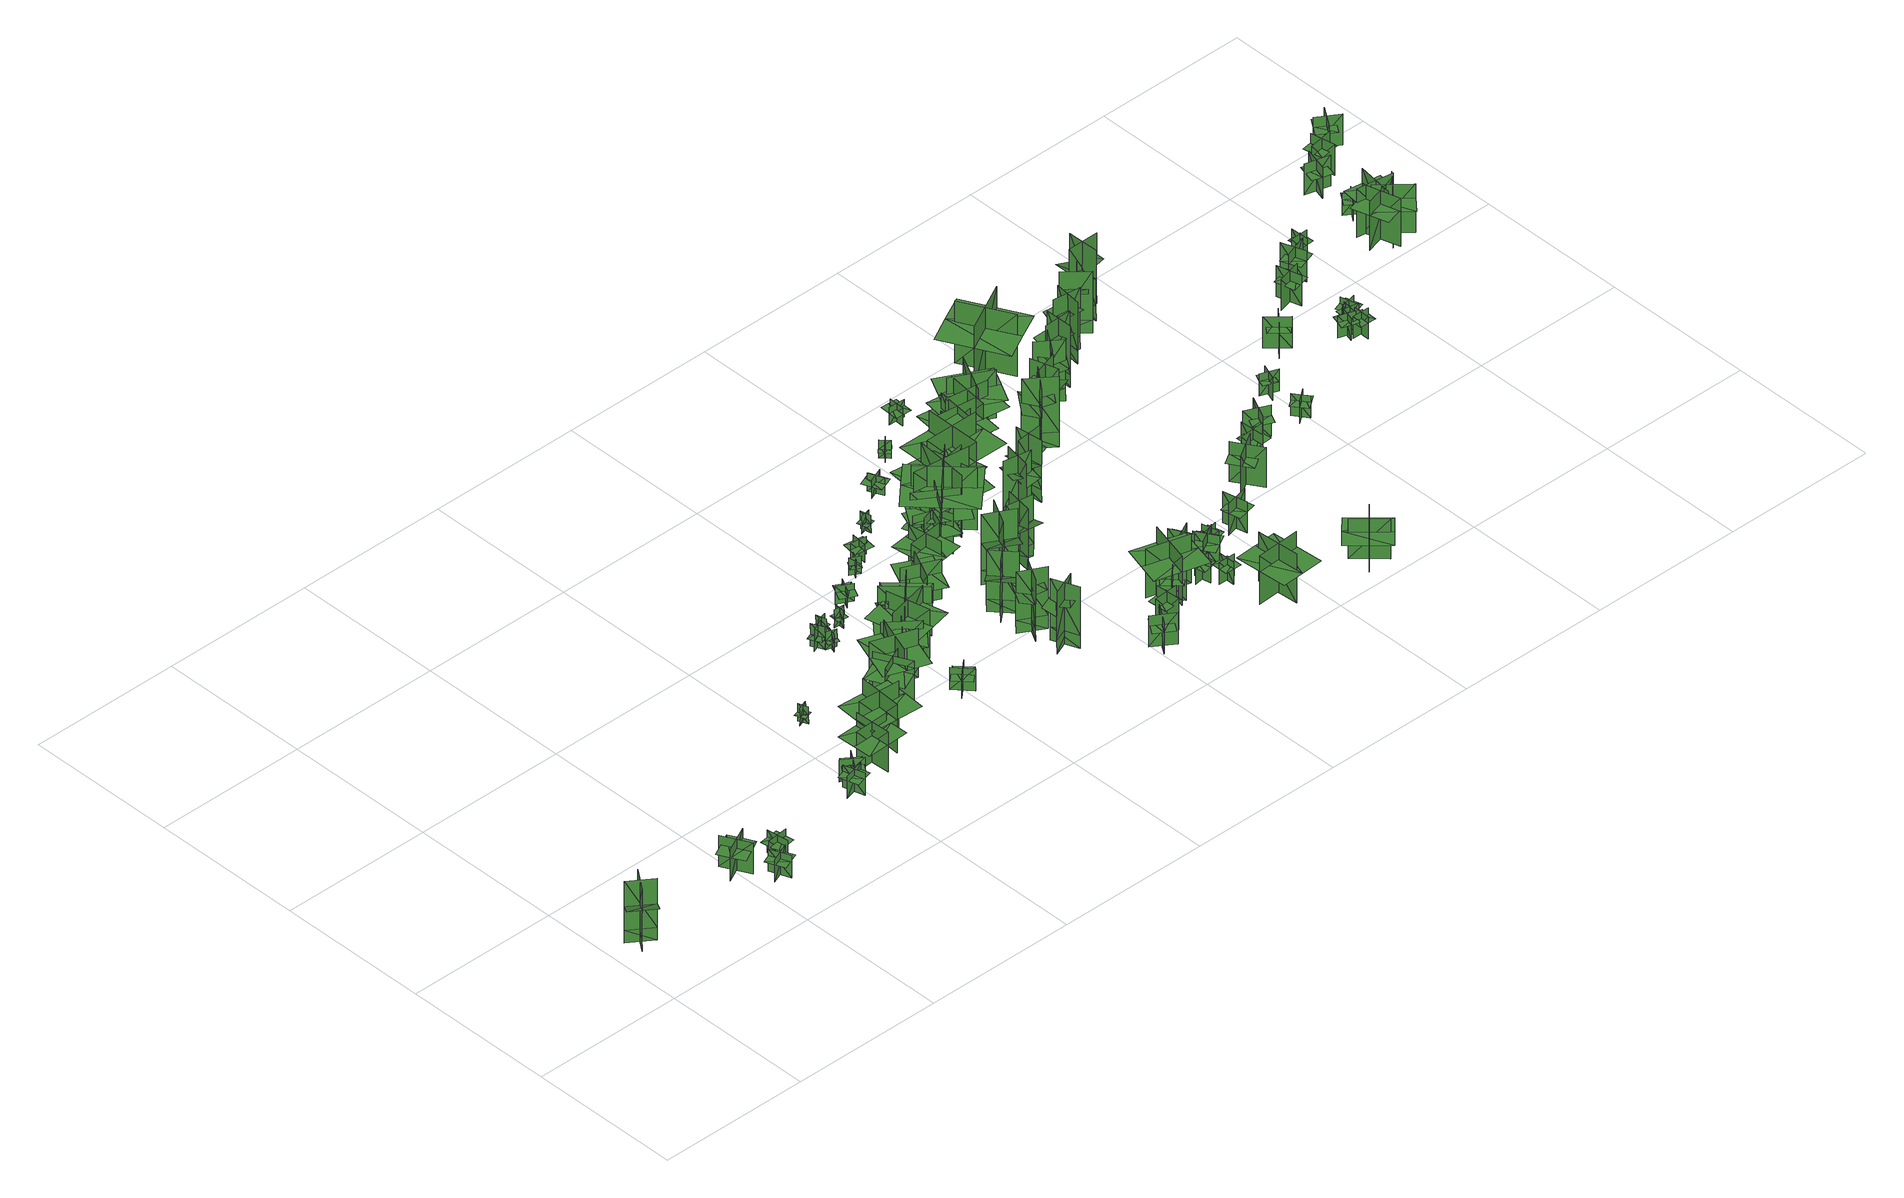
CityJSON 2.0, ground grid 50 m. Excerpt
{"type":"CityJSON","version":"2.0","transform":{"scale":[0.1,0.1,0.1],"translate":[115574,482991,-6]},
"CityObjects":{
"tree1":{"type":"SolitaryVegetationObject","geometry":[{"type":"MultiSurface","lod":"1","boundaries":[[[0,1,2]],[[0,2,3]],[[4,5,6]],[[4,6,7]],[[8,9,5]],[[8,5,4]],[[10,11,1]],[[10,1,0]],[[12,13,14]],[[12,14,15]],[[16,17,18]],[[16,18,19]]]}]},
"tree2":{"type":"SolitaryVegetationObject","geometry":[{"type":"MultiSurface","lod":"1","boundaries":[[[20,21,22]],[[20,22,23]],[[24,25,26]],[[24,26,27]],[[28,29,30]],[[28,30,31]],[[28,31,32]],[[28,32,33]]]}]},
"tree3":{"type":"SolitaryVegetationObject","geometry":[{"type":"MultiSurface","lod":"1","boundaries":[[[34,35,36]],[[34,36,37]],[[38,39,40]],[[38,40,41]],[[42,43,44]],[[42,44,45]],[[42,45,46]],[[42,46,47]]]}]},
"tree4":{"type":"SolitaryVegetationObject","geometry":[{"type":"MultiSurface","lod":"1","boundaries":[[[48,49,50]],[[48,50,51]],[[52,53,54]],[[52,54,55]],[[56,57,58]],[[56,58,59]],[[56,59,60]],[[56,60,61]]]}]},
"tree5":{"type":"SolitaryVegetationObject","geometry":[{"type":"MultiSurface","lod":"1","boundaries":[[[62,63,64]],[[62,64,65]],[[66,67,68]],[[66,68,69]],[[70,71,72]],[[70,72,73]],[[70,73,74]],[[70,74,75]]]}]},
"tree6":{"type":"SolitaryVegetationObject","geometry":[{"type":"MultiSurface","lod":"1","boundaries":[[[76,77,78]],[[76,78,79]],[[80,81,82]],[[80,82,83]],[[84,85,86]],[[84,86,87]],[[84,87,88]],[[84,88,89]]]}]},
"tree7":{"type":"SolitaryVegetationObject","geometry":[{"type":"MultiSurface","lod":"1","boundaries":[[[90,91,92]],[[90,92,93]],[[94,95,96]],[[94,96,97]],[[98,99,100]],[[98,100,101]],[[98,101,102]],[[98,102,103]]]}]},
"tree8":{"type":"SolitaryVegetationObject","geometry":[{"type":"MultiSurface","lod":"1","boundaries":[[[104,105,106]],[[104,106,107]],[[108,109,110]],[[108,110,111]],[[112,113,109]],[[112,109,108]],[[114,115,105]],[[114,105,104]],[[104,105,116]],[[104,116,117]],[[104,118,119]],[[104,119,105]]]}]},
"tree9":{"type":"SolitaryVegetationObject","geometry":[{"type":"MultiSurface","lod":"1","boundaries":[[[120,121,122]],[[120,122,123]],[[124,125,126]],[[124,126,127]],[[128,129,130]],[[128,130,131]],[[128,131,132]],[[128,132,133]]]}]},
"tree10":{"type":"SolitaryVegetationObject","geometry":[{"type":"MultiSurface","lod":"1","boundaries":[[[134,135,136]],[[134,136,137]],[[138,139,140]],[[138,140,141]],[[142,143,144]],[[142,144,145]],[[142,145,146]],[[142,146,147]]]}]},
"tree11":{"type":"SolitaryVegetationObject","geometry":[{"type":"MultiSurface","lod":"1","boundaries":[[[148,149,150]],[[148,150,151]],[[152,153,154]],[[152,154,155]],[[156,157,158]],[[156,158,159]],[[156,159,160]],[[156,160,161]]]}]},
"tree12":{"type":"SolitaryVegetationObject","geometry":[{"type":"MultiSurface","lod":"1","boundaries":[[[162,163,164]],[[162,164,165]],[[166,167,168]],[[166,168,169]],[[170,171,172]],[[170,172,173]],[[170,173,174]],[[170,174,175]]]}]},
"tree13":{"type":"SolitaryVegetationObject","geometry":[{"type":"MultiSurface","lod":"1","boundaries":[[[176,177,178]],[[176,178,179]],[[180,181,182]],[[180,182,183]],[[184,185,181]],[[184,181,180]],[[186,187,177]],[[186,177,176]],[[176,177,188]],[[176,188,189]],[[176,190,191]],[[176,191,177]]]}]},
"tree14":{"type":"SolitaryVegetationObject","geometry":[{"type":"MultiSurface","lod":"1","boundaries":[[[192,193,194]],[[192,194,195]],[[196,197,198]],[[196,198,199]],[[200,201,197]],[[200,197,196]],[[202,203,193]],[[202,193,192]],[[192,193,204]],[[192,204,205]],[[192,206,207]],[[192,207,193]]]}]},
"tree15":{"type":"SolitaryVegetationObject","geometry":[{"type":"MultiSurface","lod":"1","boundaries":[[[208,209,210]],[[208,210,211]],[[212,213,214]],[[212,214,215]],[[216,217,218]],[[216,218,219]],[[216,219,220]],[[216,220,221]]]}]},
"tree16":{"type":"SolitaryVegetationObject","geometry":[{"type":"MultiSurface","lod":"1","boundaries":[[[222,223,224]],[[222,224,225]],[[226,227,228]],[[226,228,229]],[[230,231,227]],[[230,227,226]],[[232,233,223]],[[232,223,222]],[[222,223,234]],[[222,234,235]],[[222,236,237]],[[222,237,223]]]}]},
"tree17":{"type":"SolitaryVegetationObject","geometry":[{"type":"MultiSurface","lod":"1","boundaries":[[[238,239,240]],[[238,240,241]],[[242,243,244]],[[242,244,245]],[[246,247,248]],[[246,248,249]],[[246,249,250]],[[246,250,251]]]}]},
"tree18":{"type":"SolitaryVegetationObject","geometry":[{"type":"MultiSurface","lod":"1","boundaries":[[[252,253,254]],[[252,254,255]],[[256,257,258]],[[256,258,259]],[[260,261,257]],[[260,257,256]],[[262,263,253]],[[262,253,252]],[[252,253,264]],[[252,264,265]],[[252,266,267]],[[252,267,253]]]}]},
"tree19":{"type":"SolitaryVegetationObject","geometry":[{"type":"MultiSurface","lod":"1","boundaries":[[[268,269,270]],[[268,270,271]],[[272,273,274]],[[272,274,275]],[[276,277,278]],[[276,278,279]],[[276,279,280]],[[276,280,281]]]}]},
"tree20":{"type":"SolitaryVegetationObject","geometry":[{"type":"MultiSurface","lod":"1","boundaries":[[[282,283,284]],[[282,284,285]],[[286,287,288]],[[286,288,289]],[[290,291,292]],[[290,292,293]],[[290,293,294]],[[290,294,295]]]}]},
"tree21":{"type":"SolitaryVegetationObject","geometry":[{"type":"MultiSurface","lod":"1","boundaries":[[[296,297,298]],[[296,298,299]],[[300,301,302]],[[300,302,303]],[[304,305,306]],[[304,306,307]],[[304,307,308]],[[304,308,309]]]}]},
"tree22":{"type":"SolitaryVegetationObject","geometry":[{"type":"MultiSurface","lod":"1","boundaries":[[[310,311,312]],[[310,312,313]],[[314,315,316]],[[314,316,317]],[[318,319,320]],[[318,320,321]],[[318,321,322]],[[318,322,323]]]}]},
"tree23":{"type":"SolitaryVegetationObject","geometry":[{"type":"MultiSurface","lod":"1","boundaries":[[[324,325,326]],[[324,326,327]],[[328,329,330]],[[328,330,331]],[[332,333,334]],[[332,334,335]],[[332,335,336]],[[332,336,337]]]}]},
"tree24":{"type":"SolitaryVegetationObject","geometry":[{"type":"MultiSurface","lod":"1","boundaries":[[[338,339,340]],[[338,340,341]],[[342,343,344]],[[342,344,345]],[[346,347,348]],[[346,348,349]],[[346,349,350]],[[346,350,351]]]}]},
"tree25":{"type":"SolitaryVegetationObject","geometry":[{"type":"MultiSurface","lod":"1","boundaries":[[[352,353,354]],[[352,354,355]],[[356,357,358]],[[356,358,359]],[[360,361,357]],[[360,357,356]],[[362,363,353]],[[362,353,352]],[[352,353,364]],[[352,364,365]],[[352,366,367]],[[352,367,353]]]}]},
"tree26":{"type":"SolitaryVegetationObject","geometry":[{"type":"MultiSurface","lod":"1","boundaries":[[[368,369,370]],[[368,370,371]],[[372,373,374]],[[372,374,375]],[[376,377,373]],[[376,373,372]],[[378,379,369]],[[378,369,368]],[[380,381,382]],[[380,382,383]],[[384,385,386]],[[384,386,387]]]}]},
"tree27":{"type":"SolitaryVegetationObject","geometry":[{"type":"MultiSurface","lod":"1","boundaries":[[[388,389,390]],[[388,390,391]],[[392,393,394]],[[392,394,395]],[[396,397,393]],[[396,393,392]],[[398,399,389]],[[398,389,388]],[[400,401,402]],[[400,402,403]],[[404,405,406]],[[404,406,407]]]}]},
"tree28":{"type":"SolitaryVegetationObject","geometry":[{"type":"MultiSurface","lod":"1","boundaries":[[[408,409,410]],[[408,410,411]],[[412,413,414]],[[412,414,415]],[[416,417,413]],[[416,413,412]],[[418,419,409]],[[418,409,408]],[[420,421,422]],[[420,422,423]],[[424,425,426]],[[424,426,427]]]}]},
"tree29":{"type":"SolitaryVegetationObject","geometry":[{"type":"MultiSurface","lod":"1","boundaries":[[[428,429,430]],[[428,430,431]],[[432,433,434]],[[432,434,435]],[[436,437,438]],[[436,438,439]],[[436,439,440]],[[436,440,441]]]}]},
"tree30":{"type":"SolitaryVegetationObject","geometry":[{"type":"MultiSurface","lod":"1","boundaries":[[[442,443,444]],[[442,444,445]],[[446,447,448]],[[446,448,449]],[[450,451,452]],[[450,452,453]],[[450,453,454]],[[450,454,455]]]}]},
"tree31":{"type":"SolitaryVegetationObject","geometry":[{"type":"MultiSurface","lod":"1","boundaries":[[[456,457,458]],[[456,458,459]],[[460,461,462]],[[460,462,463]],[[464,465,466]],[[464,466,467]],[[464,467,468]],[[464,468,469]]]}]},
"tree32":{"type":"SolitaryVegetationObject","geometry":[{"type":"MultiSurface","lod":"1","boundaries":[[[470,471,472]],[[470,472,473]],[[474,475,476]],[[474,476,477]],[[478,479,475]],[[478,475,474]],[[480,481,471]],[[480,471,470]],[[482,483,484]],[[482,484,485]],[[486,487,488]],[[486,488,489]]]}]},
"tree33":{"type":"SolitaryVegetationObject","geometry":[{"type":"MultiSurface","lod":"1","boundaries":[[[490,491,492]],[[490,492,493]],[[494,495,496]],[[494,496,497]],[[498,499,495]],[[498,495,494]],[[500,501,491]],[[500,491,490]],[[490,491,502]],[[490,502,503]],[[490,504,505]],[[490,505,491]]]}]},
"tree34":{"type":"SolitaryVegetationObject","geometry":[{"type":"MultiSurface","lod":"1","boundaries":[[[506,507,508]],[[506,508,509]],[[510,511,512]],[[510,512,513]],[[514,515,516]],[[514,516,517]],[[514,517,518]],[[514,518,519]]]}]},
"tree35":{"type":"SolitaryVegetationObject","geometry":[{"type":"MultiSurface","lod":"1","boundaries":[[[520,521,522]],[[520,522,523]],[[524,525,526]],[[524,526,527]],[[528,529,530]],[[528,530,531]],[[528,531,532]],[[528,532,533]]]}]},
"tree36":{"type":"SolitaryVegetationObject","geometry":[{"type":"MultiSurface","lod":"1","boundaries":[[[534,535,536]],[[534,536,537]],[[538,539,540]],[[538,540,541]],[[542,543,544]],[[542,544,545]],[[542,545,546]],[[542,546,547]]]}]},
"tree37":{"type":"SolitaryVegetationObject","geometry":[{"type":"MultiSurface","lod":"1","boundaries":[[[548,549,550]],[[548,550,551]],[[552,553,554]],[[552,554,555]],[[556,557,558]],[[556,558,559]],[[556,559,560]],[[556,560,561]]]}]},
"tree38":{"type":"SolitaryVegetationObject","geometry":[{"type":"MultiSurface","lod":"1","boundaries":[[[562,563,564]],[[562,564,565]],[[566,567,568]],[[566,568,569]],[[570,571,572]],[[570,572,573]],[[570,573,574]],[[570,574,575]]]}]},
"tree39":{"type":"SolitaryVegetationObject","geometry":[{"type":"MultiSurface","lod":"1","boundaries":[[[576,577,578]],[[576,578,579]],[[580,581,582]],[[580,582,583]],[[584,585,581]],[[584,581,580]],[[586,587,577]],[[586,577,576]],[[588,589,590]],[[588,590,591]],[[592,593,594]],[[592,594,595]]]}]},
"tree40":{"type":"SolitaryVegetationObject","geometry":[{"type":"MultiSurface","lod":"1","boundaries":[[[596,597,598]],[[596,598,599]],[[600,601,602]],[[600,602,603]],[[604,605,606]],[[604,606,607]],[[604,607,608]],[[604,608,609]]]}]},
"tree41":{"type":"SolitaryVegetationObject","geometry":[{"type":"MultiSurface","lod":"1","boundaries":[[[610,611,612]],[[610,612,613]],[[614,615,616]],[[614,616,617]],[[618,619,620]],[[618,620,621]],[[618,621,622]],[[618,622,623]]]}]},
"tree42":{"type":"SolitaryVegetationObject","geometry":[{"type":"MultiSurface","lod":"1","boundaries":[[[624,625,626]],[[624,626,627]],[[628,629,630]],[[628,630,631]],[[632,633,634]],[[632,634,635]],[[632,635,636]],[[632,636,637]]]}]},
"tree43":{"type":"SolitaryVegetationObject","geometry":[{"type":"MultiSurface","lod":"1","boundaries":[[[638,639,640]],[[638,640,641]],[[642,643,644]],[[642,644,645]],[[646,647,648]],[[646,648,649]],[[646,649,650]],[[646,650,651]]]}]},
"tree44":{"type":"SolitaryVegetationObject","geometry":[{"type":"MultiSurface","lod":"1","boundaries":[[[652,653,654]],[[652,654,655]],[[656,657,658]],[[656,658,659]],[[660,661,662]],[[660,662,663]],[[660,663,664]],[[660,664,665]]]}]},
"tree45":{"type":"SolitaryVegetationObject","geometry":[{"type":"MultiSurface","lod":"1","boundaries":[[[666,667,668]],[[666,668,669]],[[670,671,672]],[[670,672,673]],[[674,675,676]],[[674,676,677]],[[674,677,678]],[[674,678,679]]]}]},
"tree46":{"type":"SolitaryVegetationObject","geometry":[{"type":"MultiSurface","lod":"1","boundaries":[[[680,681,682]],[[680,682,683]],[[684,685,686]],[[684,686,687]],[[688,689,690]],[[688,690,691]],[[688,691,692]],[[688,692,693]]]}]},
"tree47":{"type":"SolitaryVegetationObject","geometry":[{"type":"MultiSurface","lod":"1","boundaries":[[[694,695,696]],[[694,696,697]],[[698,699,700]],[[698,700,701]],[[702,703,699]],[[702,699,698]],[[704,705,695]],[[704,695,694]],[[706,707,708]],[[706,708,709]],[[710,711,712]],[[710,712,713]]]}]},
"tree48":{"type":"SolitaryVegetationObject","geometry":[{"type":"MultiSurface","lod":"1","boundaries":[[[714,715,716]],[[714,716,717]],[[718,719,720]],[[718,720,721]],[[722,723,724]],[[722,724,725]],[[722,725,726]],[[722,726,727]]]}]},
"tree49":{"type":"SolitaryVegetationObject","geometry":[{"type":"MultiSurface","lod":"1","boundaries":[[[728,729,730]],[[728,730,731]],[[732,733,734]],[[732,734,735]],[[736,737,738]],[[736,738,739]],[[736,739,740]],[[736,740,741]]]}]},
"tree50":{"type":"SolitaryVegetationObject","geometry":[{"type":"MultiSurface","lod":"1","boundaries":[[[742,743,744]],[[742,744,745]],[[746,747,748]],[[746,748,749]],[[750,751,752]],[[750,752,753]],[[750,753,754]],[[750,754,755]]]}]},
"tree51":{"type":"SolitaryVegetationObject","geometry":[{"type":"MultiSurface","lod":"1","boundaries":[[[756,757,758]],[[756,758,759]],[[760,761,762]],[[760,762,763]],[[764,765,761]],[[764,761,760]],[[766,767,757]],[[766,757,756]],[[756,757,768]],[[756,768,769]],[[756,770,771]],[[756,771,757]]]}]},
"tree52":{"type":"SolitaryVegetationObject","geometry":[{"type":"MultiSurface","lod":"1","boundaries":[[[772,773,774]],[[772,774,775]],[[776,777,778]],[[776,778,779]],[[780,781,782]],[[780,782,783]],[[780,783,784]],[[780,784,785]]]}]},
"tree53":{"type":"SolitaryVegetationObject","geometry":[{"type":"MultiSurface","lod":"1","boundaries":[[[786,787,788]],[[786,788,789]],[[790,791,792]],[[790,792,793]],[[794,795,796]],[[794,796,797]],[[794,797,798]],[[794,798,799]]]}]},
"tree54":{"type":"SolitaryVegetationObject","geometry":[{"type":"MultiSurface","lod":"1","boundaries":[[[800,801,802]],[[800,802,803]],[[804,805,806]],[[804,806,807]],[[808,809,810]],[[808,810,811]],[[808,811,812]],[[808,812,813]]]}]},
"tree55":{"type":"SolitaryVegetationObject","geometry":[{"type":"MultiSurface","lod":"1","boundaries":[[[814,815,816]],[[814,816,817]],[[818,819,820]],[[818,820,821]],[[822,823,819]],[[822,819,818]],[[824,825,815]],[[824,815,814]],[[826,827,828]],[[826,828,829]],[[830,831,832]],[[830,832,833]]]}]},
"tree56":{"type":"SolitaryVegetationObject","geometry":[{"type":"MultiSurface","lod":"1","boundaries":[[[834,835,836]],[[834,836,837]],[[838,839,840]],[[838,840,841]],[[842,843,844]],[[842,844,845]],[[842,845,846]],[[842,846,847]]]}]},
"tree57":{"type":"SolitaryVegetationObject","geometry":[{"type":"MultiSurface","lod":"1","boundaries":[[[848,849,850]],[[848,850,851]],[[852,853,854]],[[852,854,855]],[[856,857,858]],[[856,858,859]],[[856,859,860]],[[856,860,861]]]}]},
"tree58":{"type":"SolitaryVegetationObject","geometry":[{"type":"MultiSurface","lod":"1","boundaries":[[[862,863,864]],[[862,864,865]],[[866,867,868]],[[866,868,869]],[[870,871,872]],[[870,872,873]],[[870,873,874]],[[870,874,875]]]}]},
"tree59":{"type":"SolitaryVegetationObject","geometry":[{"type":"MultiSurface","lod":"1","boundaries":[[[876,877,878]],[[876,878,879]],[[880,881,882]],[[880,882,883]],[[884,885,886]],[[884,886,887]],[[884,887,888]],[[884,888,889]]]}]},
"tree60":{"type":"SolitaryVegetationObject","geometry":[{"type":"MultiSurface","lod":"1","boundaries":[[[890,891,892]],[[890,892,893]],[[894,895,896]],[[894,896,897]],[[898,899,900]],[[898,900,901]],[[898,901,902]],[[898,902,903]]]}]},
"tree61":{"type":"SolitaryVegetationObject","geometry":[{"type":"MultiSurface","lod":"1","boundaries":[[[904,905,906]],[[904,906,907]],[[908,909,910]],[[908,910,911]],[[912,913,914]],[[912,914,915]],[[912,915,916]],[[912,916,917]]]}]},
"tree62":{"type":"SolitaryVegetationObject","geometry":[{"type":"MultiSurface","lod":"1","boundaries":[[[918,919,920]],[[918,920,921]],[[922,923,924]],[[922,924,925]],[[926,927,923]],[[926,923,922]],[[928,929,919]],[[928,919,918]],[[930,931,932]],[[930,932,933]],[[934,935,936]],[[934,936,937]]]}]},
"tree63":{"type":"SolitaryVegetationObject","geometry":[{"type":"MultiSurface","lod":"1","boundaries":[[[938,939,940]],[[938,940,941]],[[942,943,944]],[[942,944,945]],[[946,947,948]],[[946,948,949]],[[946,949,950]],[[946,950,951]]]}]},
"tree64":{"type":"SolitaryVegetationObject","geometry":[{"type":"MultiSurface","lod":"1","boundaries":[[[952,953,954]],[[952,954,955]],[[956,957,958]],[[956,958,959]],[[960,961,962]],[[960,962,963]],[[960,963,964]],[[960,964,965]]]}]},
"tree65":{"type":"SolitaryVegetationObject","geometry":[{"type":"MultiSurface","lod":"1","boundaries":[[[966,967,968]],[[966,968,969]],[[970,971,972]],[[970,972,973]],[[974,975,971]],[[974,971,970]],[[976,977,967]],[[976,967,966]],[[978,979,980]],[[978,980,981]],[[982,983,984]],[[982,984,985]]]}]},
"tree66":{"type":"SolitaryVegetationObject","geometry":[{"type":"MultiSurface","lod":"1","boundaries":[[[986,987,988]],[[986,988,989]],[[990,991,992]],[[990,992,993]],[[994,995,996]],[[994,996,997]],[[994,997,998]],[[994,998,999]]]}]},
"tree67":{"type":"SolitaryVegetationObject","geometry":[{"type":"MultiSurface","lod":"1","boundaries":[[[1000,1001,1002]],[[1000,1002,1003]],[[1004,1005,1006]],[[1004,1006,1007]],[[1008,1009,1005]],[[1008,1005,1004]],[[1010,1011,1001]],[[1010,1001,1000]],[[1012,1013,1014]],[[1012,1014,1015]],[[1016,1017,1018]],[[1016,1018,1019]]]}]},
"tree68":{"type":"SolitaryVegetationObject","geometry":[{"type":"MultiSurface","lod":"1","boundaries":[[[1020,1021,1022]],[[1020,1022,1023]],[[1024,1025,1026]],[[1024,1026,1027]],[[1028,1029,1030]],[[1028,1030,1031]],[[1028,1031,1032]],[[1028,1032,1033]]]}]},
"tree69":{"type":"SolitaryVegetationObject","geometry":[{"type":"MultiSurface","lod":"1","boundaries":[[[1034,1035,1036]],[[1034,1036,1037]],[[1038,1039,1040]],[[1038,1040,1041]],[[1042,1043,1044]],[[1042,1044,1045]],[[1042,1045,1046]],[[1042,1046,1047]]]}]},
"tree70":{"type":"SolitaryVegetationObject","geometry":[{"type":"MultiSurface","lod":"1","boundaries":[[[1048,1049,1050]],[[1048,1050,1051]],[[1052,1053,1054]],[[1052,1054,1055]],[[1056,1057,1053]],[[1056,1053,1052]],[[1058,1059,1049]],[[1058,1049,1048]],[[1060,1061,1062]],[[1060,1062,1063]],[[1064,1065,1066]],[[1064,1066,1067]]]}]},
"tree71":{"type":"SolitaryVegetationObject","geometry":[{"type":"MultiSurface","lod":"1","boundaries":[[[1068,1069,1070]],[[1068,1070,1071]],[[1072,1073,1074]],[[1072,1074,1075]],[[1076,1077,1078]],[[1076,1078,1079]],[[1076,1079,1080]],[[1076,1080,1081]]]}]},
"tree72":{"type":"SolitaryVegetationObject","geometry":[{"type":"MultiSurface","lod":"1","boundaries":[[[1082,1083,1084]],[[1082,1084,1085]],[[1086,1087,1088]],[[1086,1088,1089]],[[1090,1091,1087]],[[1090,1087,1086]],[[1092,1093,1083]],[[1092,1083,1082]],[[1094,1095,1096]],[[1094,1096,1097]],[[1098,1099,1100]],[[1098,1100,1101]]]}]},
"tree73":{"type":"SolitaryVegetationObject","geometry":[{"type":"MultiSurface","lod":"1","boundaries":[[[1102,1103,1104]],[[1102,1104,1105]],[[1106,1107,1108]],[[1106,1108,1109]],[[1110,1111,1112]],[[1110,1112,1113]],[[1110,1113,1114]],[[1110,1114,1115]]]}]},
"tree74":{"type":"SolitaryVegetationObject","geometry":[{"type":"MultiSurface","lod":"1","boundaries":[[[1116,1117,1118]],[[1116,1118,1119]],[[1120,1121,1122]],[[1120,1122,1123]],[[1124,1125,1126]],[[1124,1126,1127]],[[1124,1127,1128]],[[1124,1128,1129]]]}]},
"tree75":{"type":"SolitaryVegetationObject","geometry":[{"type":"MultiSurface","lod":"1","boundaries":[[[1130,1131,1132]],[[1130,1132,1133]],[[1134,1135,1136]],[[1134,1136,1137]],[[1138,1139,1135]],[[1138,1135,1134]],[[1140,1141,1131]],[[1140,1131,1130]],[[1142,1143,1144]],[[1142,1144,1145]],[[1146,1147,1148]],[[1146,1148,1149]]]}]},
"tree76":{"type":"SolitaryVegetationObject","geometry":[{"type":"MultiSurface","lod":"1","boundaries":[[[1150,1151,1152]],[[1150,1152,1153]],[[1154,1155,1156]],[[1154,1156,1157]],[[1158,1159,1155]],[[1158,1155,1154]],[[1160,1161,1151]],[[1160,1151,1150]],[[1162,1163,1164]],[[1162,1164,1165]],[[1166,1167,1168]],[[1166,1168,1169]]]}]},
"tree77":{"type":"SolitaryVegetationObject","geometry":[{"type":"MultiSurface","lod":"1","boundaries":[[[1170,1171,1172]],[[1170,1172,1173]],[[1174,1175,1176]],[[1174,1176,1177]],[[1178,1179,1180]],[[1178,1180,1181]],[[1178,1181,1182]],[[1178,1182,1183]]]}]},
"tree78":{"type":"SolitaryVegetationObject","geometry":[{"type":"MultiSurface","lod":"1","boundaries":[[[1184,1185,1186]],[[1184,1186,1187]],[[1188,1189,1190]],[[1188,1190,1191]],[[1192,1193,1194]],[[1192,1194,1195]],[[1192,1195,1196]],[[1192,1196,1197]]]}]},
"tree79":{"type":"SolitaryVegetationObject","geometry":[{"type":"MultiSurface","lod":"1","boundaries":[[[1198,1199,1200]],[[1198,1200,1201]],[[1202,1203,1204]],[[1202,1204,1205]],[[1206,1207,1208]],[[1206,1208,1209]],[[1206,1209,1210]],[[1206,1210,1211]]]}]},
"tree80":{"type":"SolitaryVegetationObject","geometry":[{"type":"MultiSurface","lod":"1","boundaries":[[[1212,1213,1214]],[[1212,1214,1215]],[[1216,1217,1218]],[[1216,1218,1219]],[[1220,1221,1222]],[[1220,1222,1223]],[[1220,1223,1224]],[[1220,1224,1225]]]}]},
"tree81":{"type":"SolitaryVegetationObject","geometry":[{"type":"MultiSurface","lod":"1","boundaries":[[[1226,1227,1228]],[[1226,1228,1229]],[[1230,1231,1232]],[[1230,1232,1233]],[[1234,1235,1236]],[[1234,1236,1237]],[[1234,1237,1238]],[[1234,1238,1239]]]}]},
"tree82":{"type":"SolitaryVegetationObject","geometry":[{"type":"MultiSurface","lod":"1","boundaries":[[[1240,1241,1242]],[[1240,1242,1243]],[[1244,1245,1246]],[[1244,1246,1247]],[[1248,1249,1250]],[[1248,1250,1251]],[[1248,1251,1252]],[[1248,1252,1253]]]}]},
"tree83":{"type":"SolitaryVegetationObject","geometry":[{"type":"MultiSurface","lod":"1","boundaries":[[[1254,1255,1256]],[[1254,1256,1257]],[[1258,1259,1260]],[[1258,1260,1261]],[[1262,1263,1264]],[[1262,1264,1265]],[[1262,1265,1266]],[[1262,1266,1267]]]}]},
"tree84":{"type":"SolitaryVegetationObject","geometry":[{"type":"MultiSurface","lod":"1","boundaries":[[[1268,1269,1270]],[[1268,1270,1271]],[[1272,1273,1274]],[[1272,1274,1275]],[[1276,1277,1278]],[[1276,1278,1279]],[[1276,1279,1280]],[[1276,1280,1281]]]}]},
"tree85":{"type":"SolitaryVegetationObject","geometry":[{"type":"MultiSurface","lod":"1","boundaries":[[[1282,1283,1284]],[[1282,1284,1285]],[[1286,1287,1288]],[[1286,1288,1289]],[[1290,1291,1292]],[[1290,1292,1293]],[[1290,1293,1294]],[[1290,1294,1295]]]}]},
"tree86":{"type":"SolitaryVegetationObject","geometry":[{"type":"MultiSurface","lod":"1","boundaries":[[[1296,1297,1298]],[[1296,1298,1299]],[[1300,1301,1302]],[[1300,1302,1303]],[[1304,1305,1306]],[[1304,1306,1307]],[[1304,1307,1308]],[[1304,1308,1309]]]}]},
"tree87":{"type":"SolitaryVegetationObject","geometry":[{"type":"MultiSurface","lod":"1","boundaries":[[[1310,1311,1312]],[[1310,1312,1313]],[[1314,1315,1316]],[[1314,1316,1317]],[[1318,1319,1320]],[[1318,1320,1321]],[[1318,1321,1322]],[[1318,1322,1323]]]}]},
"tree88":{"type":"SolitaryVegetationObject","geometry":[{"type":"MultiSurface","lod":"1","boundaries":[[[1324,1325,1326]],[[1324,1326,1327]],[[1328,1329,1330]],[[1328,1330,1331]],[[1332,1333,1334]],[[1332,1334,1335]],[[1332,1335,1336]],[[1332,1336,1337]]]}]},
"tree89":{"type":"SolitaryVegetationObject","geometry":[{"type":"MultiSurface","lod":"1","boundaries":[[[1338,1339,1340]],[[1338,1340,1341]],[[1342,1343,1344]],[[1342,1344,1345]],[[1346,1347,1348]],[[1346,1348,1349]],[[1346,1349,1350]],[[1346,1350,1351]]]}]},
"tree90":{"type":"SolitaryVegetationObject","geometry":[{"type":"MultiSurface","lod":"1","boundaries":[[[1352,1353,1354]],[[1352,1354,1355]],[[1356,1357,1358]],[[1356,1358,1359]],[[1360,1361,1362]],[[1360,1362,1363]],[[1360,1363,1364]],[[1360,1364,1365]]]}]},
"tree91":{"type":"SolitaryVegetationObject","geometry":[{"type":"MultiSurface","lod":"1","boundaries":[[[1366,1367,1368]],[[1366,1368,1369]],[[1370,1371,1372]],[[1370,1372,1373]],[[1374,1375,1376]],[[1374,1376,1377]],[[1374,1377,1378]],[[1374,1378,1379]]]}]}
},
"vertices":[
[100,175,95],[26,228,95],[27,229,265],[101,176,265],[89,243,96],[37,169,96],[37,168,265],[90,242,265],[90,242,50],[37,168,50],[101,176,50],[27,229,50],[101,176,178],[27,228,178],[0,191,195],[74,138,195],[37,221,205],[93,182,205],[113,210,214],[57,249,214],
[435,285,61],[481,196,61],[481,196,169],[435,285,169],[414,216,61],[503,262,61],[503,262,169],[414,216,169],[418,218,139],[438,179,139],[519,222,139],[499,261,139],[479,299,139],[397,257,139],
[491,122,70],[557,149,70],[557,149,148],[491,122,148],[538,103,70],[511,169,70],[511,169,148],[538,103,148],[537,106,126],[566,118,126],[541,178,126],[512,167,126],[483,155,126],[508,94,126],
[578,163,66],[569,234,66],[569,234,144],[578,163,144],[609,203,66],[538,195,66],[538,195,144],[609,203,144],[606,203,122],[603,234,122],[537,226,122],[541,195,122],[545,164,122],[610,172,122],
[888,253,68],[956,273,68],[956,273,146],[888,253,146],[933,229,68],[913,298,68],[913,298,146],[933,229,146],[932,232,125],[962,240,125],[944,303,125],[914,295,125],[884,286,125],[902,223,125],
[922,321,67],[981,280,67],[981,280,145],[922,321,145],[932,270,67],[973,329,67],[973,329,145],[932,270,145],[934,273,123],[959,255,123],[997,309,123],[971,327,123],[946,345,123],[908,291,123],
[1049,387,62],[1049,387,202],[1053,266,202],[1053,266,62],[1107,330,62],[1107,330,202],[991,326,202],[991,326,62],[1125,331,156],[1123,391,156],[979,386,156],[981,326,156],[983,265,156],[1127,270,156],
[1039,568,92],[1028,599,92],[1011,594,92],[1023,562,92],[1018,577,92],[1050,589,92],[1049,591,123],[1017,579,123],[1017,579,61],[1049,591,61],[1041,568,61],[1029,600,61],[1028,599,123],[1039,568,123],[1055,573,92],[1044,605,92],
[1138,457,62],[1138,457,232],[1129,310,232],[1129,310,62],[1202,381,62],[1202,381,232],[1061,390,232],[1061,390,62],[1224,379,177],[1229,453,177],[1053,464,177],[1048,391,177],[1043,317,177],[1219,306,177],
[1271,557,57],[1271,557,196],[1323,448,196],[1323,448,57],[1347,528,57],[1347,528,196],[1242,478,196],[1242,478,57],[1363,536,151],[1337,590,151],[1207,528,151],[1233,474,151],[1259,419,151],[1389,481,151],
[1345,570,58],[1345,570,167],[1284,499,167],[1284,499,58],[1349,507,58],[1349,507,167],[1280,566,167],[1280,566,58],[1359,498,132],[1390,533,132],[1304,606,132],[1274,571,132],[1243,535,132],[1329,462,132],
[1401,514,58],[1401,514,229],[1262,563,229],[1262,563,58],[1310,473,58],[1310,473,229],[1358,606,229],[1358,606,58],[1303,452,173],[1372,428,173],[1431,594,173],[1362,619,173],[1293,643,173],[1233,477,173],
[1315,811,93],[1276,793,93],[1285,773,93],[1324,791,93],[1305,783,93],[1287,822,93],[1285,821,132],[1303,782,132],[1303,782,54],[1285,821,54],[1314,812,54],[1275,795,54],[1276,793,132],[1315,811,132],[1306,830,93],[1267,813,93],
[1311,754,88],[1322,786,88],[1305,792,88],[1294,760,88],[1300,775,88],[1332,764,88],[1333,766,119],[1301,777,119],[1301,777,57],[1333,766,57],[1312,754,57],[1323,786,57],[1322,786,119],[1311,754,119],[1327,748,88],[1338,781,88],
[1430,421,54],[1478,368,54],[1478,368,131],[1430,421,131],[1428,370,54],[1481,418,54],[1481,418,131],[1428,370,131],[1431,372,110],[1452,348,110],[1500,393,110],[1479,416,110],[1458,439,110],[1409,395,110],
[1357,840,86],[1324,830,86],[1329,813,86],[1362,823,86],[1346,819,86],[1336,852,86],[1334,851,117],[1344,819,117],[1344,819,54],[1334,851,54],[1356,841,54],[1324,832,54],[1324,830,117],[1357,840,117],[1352,857,86],[1319,847,86],
[1377,550,60],[1377,550,199],[1454,642,199],[1454,642,60],[1371,631,60],[1371,631,199],[1460,557,199],[1460,557,60],[1357,642,154],[1319,596,154],[1429,504,154],[1468,550,154],[1507,596,154],[1396,689,154],
[1402,813,86],[1405,847,86],[1387,849,86],[1384,815,86],[1386,831,86],[1420,828,86],[1420,830,117],[1387,833,117],[1387,833,54],[1420,830,54],[1403,813,54],[1406,847,54],[1405,847,117],[1402,813,117],[1419,812,86],[1422,846,86],
[1396,611,57],[1396,611,228],[1539,643,228],[1539,643,57],[1451,694,57],[1451,694,228],[1482,555,228],[1482,555,57],[1446,715,172],[1374,699,172],[1413,527,172],[1484,543,172],[1556,559,172],[1518,731,172],
[1523,717,55],[1523,717,195],[1470,609,195],[1470,609,55],[1548,639,55],[1548,639,195],[1444,691,195],[1444,691,55],[1564,631,149],[1591,685,149],[1461,749,149],[1435,695,149],[1408,641,149],[1537,577,149],
[1460,680,56],[1460,680,164],[1548,650,164],[1548,650,56],[1517,707,56],[1517,707,164],[1487,622,164],[1487,622,56],[1521,720,129],[1477,735,129],[1440,629,129],[1485,614,129],[1529,599,129],[1566,705,129],
[1556,625,54],[1556,625,225],[1452,729,225],[1452,729,54],[1457,627,54],[1457,627,225],[1557,727,225],[1557,727,54],[1441,611,169],[1493,559,169],[1618,684,169],[1566,736,169],[1514,788,169],[1389,663,169],
[1506,880,55],[1506,880,117],[1459,905,117],[1459,905,55],[1471,870,55],[1471,870,117],[1495,916,117],[1495,916,55],[1468,863,97],[1491,851,97],[1521,907,97],[1497,920,97],[1474,932,97],[1444,875,97],
[1572,768,61],[1572,768,200],[1681,717,200],[1681,717,61],[1649,794,61],[1649,794,200],[1599,689,200],[1599,689,61],[1657,810,155],[1602,836,155],[1541,706,155],[1595,680,155],[1649,654,155],[1711,785,155],
[1597,980,85],[1580,950,85],[1595,942,85],[1613,971,85],[1604,957,85],[1574,974,85],[1573,972,116],[1603,955,116],[1603,955,54],[1573,972,54],[1596,980,54],[1579,951,54],[1580,950,116],[1597,980,116],[1583,988,85],[1565,959,85],
[1749,333,101],[1833,366,101],[1833,365,271],[1749,331,271],[1811,305,101],[1778,390,101],[1777,389,271],[1811,305,271],[1811,305,56],[1777,389,56],[1749,331,56],[1833,365,56],[1749,332,184],[1833,365,184],[1816,408,200],[1732,375,200],[1822,361,211],[1759,335,211],[1771,303,220],[1834,329,220],
[1744,412,100],[1788,491,100],[1789,491,270],[1745,411,270],[1810,431,100],[1730,475,100],[1730,474,270],[1809,430,270],[1809,430,55],[1730,474,55],[1745,411,55],[1789,491,55],[1744,412,183],[1788,491,183],[1748,513,199],[1704,434,199],[1782,480,210],[1750,420,210],[1780,404,219],[1813,464,219],
[1798,533,96],[1739,602,96],[1740,602,266],[1799,534,266],[1804,601,96],[1735,542,96],[1735,541,266],[1804,600,266],[1804,600,51],[1735,541,51],[1799,534,51],[1740,602,51],[1799,533,179],[1740,602,179],[1705,572,195],[1763,503,195],[1748,593,205],[1792,541,205],[1818,564,215],[1774,615,215],
[1650,1037,54],[1650,1037,116],[1643,984,116],[1643,984,54],[1671,1008,54],[1671,1008,116],[1620,1014,116],[1620,1014,54],[1679,1007,95],[1683,1033,95],[1619,1042,95],[1615,1015,95],[1612,989,95],[1675,980,95],
[1786,839,58],[1786,839,198],[1667,824,198],[1667,824,58],[1735,776,58],[1735,776,198],[1720,891,198],[1720,891,58],[1737,758,152],[1797,766,152],[1779,909,152],[1719,901,152],[1659,894,152],[1677,751,152],
[1939,168,70],[2007,123,70],[2007,123,179],[1939,168,179],[1949,117,70],[1949,117,179],[1994,185,179],[1994,185,70],[1949,117,145],[1978,99,145],[2014,153,145],[1985,172,145],[1957,190,145],[1921,136,145],
[1896,642,106],[1806,693,106],[1807,694,300],[1897,644,300],[1875,718,106],[1825,627,106],[1826,627,300],[1876,717,300],[1876,717,54],[1826,627,54],[1897,644,54],[1807,694,54],[1897,643,201],[1806,694,201],[1781,647,219],[1871,597,219],[1819,687,231],[1887,649,231],[1906,684,242],[1838,721,242],
[1743,1065,85],[1736,1099,85],[1719,1095,85],[1726,1062,85],[1723,1078,85],[1756,1085,85],[1756,1087,116],[1723,1080,116],[1723,1080,54],[1756,1087,54],[1745,1066,54],[1737,1099,54],[1736,1099,116],[1743,1065,116],[1760,1069,85],[1752,1102,85],
[1756,912,57],[1756,912,196],[1868,869,196],[1868,869,57],[1831,943,57],[1831,943,196],[1789,835,196],[1789,835,57],[1837,960,151],[1781,982,151],[1729,847,151],[1785,826,151],[1841,804,151],[1893,938,151],
[1842,843,57],[1842,843,196],[1806,958,196],[1806,958,57],[1771,883,57],[1771,883,196],[1881,917,196],[1881,917,57],[1753,877,151],[1771,820,151],[1909,862,151],[1891,920,151],[1874,978,151],[1736,935,151],
[1869,913,56],[1869,913,165],[1777,899,165],[1777,899,56],[1831,863,56],[1831,863,165],[1817,952,165],[1817,952,56],[1833,849,130],[1879,857,130],[1862,968,130],[1816,960,130],[1770,953,130],[1787,842,130],
[2083,212,72],[2002,208,72],[2002,208,181],[2083,212,181],[2044,247,72],[2044,247,181],[2049,165,181],[2049,165,72],[2044,247,146],[2011,245,146],[2014,180,146],[2048,182,146],[2082,183,146],[2078,248,146],
[1896,983,56],[1896,983,226],[1814,860,226],[1814,860,56],[1913,885,56],[1913,885,226],[1795,963,226],[1795,963,56],[1931,873,171],[1972,934,171],[1825,1032,171],[1785,970,171],[1744,909,171],[1891,811,171],
[2001,690,95],[1912,704,95],[1912,706,265],[2001,692,265],[1961,746,95],[1947,656,95],[1948,656,265],[1962,746,265],[1962,746,50],[1948,656,50],[2001,692,50],[1912,706,50],[2001,691,178],[1912,705,178],[1904,660,195],[1994,646,195],[1924,703,205],[1991,693,205],[1996,727,214],[1929,737,214],
[1834,880,55],[1834,880,272],[1969,1010,272],[1969,1010,55],[1839,1007,55],[1839,1007,272],[1964,876,272],[1964,876,55],[1820,1027,202],[1752,962,202],[1907,800,202],[1975,864,202],[2043,929,202],[1888,1091,202],
[2011,960,54],[2011,960,271],[1824,980,271],[1824,980,54],[1911,882,54],[1911,882,271],[1930,1062,271],[1930,1062,54],[1908,855,201],[2001,845,201],[2024,1069,201],[1931,1078,201],[1838,1088,201],[1815,865,201],
[2151,244,72],[2094,302,72],[2094,302,181],[2151,244,181],[2151,296,72],[2151,296,181],[2093,239,181],[2093,239,72],[2151,296,146],[2127,321,146],[2081,275,146],[2105,251,146],[2128,227,146],[2175,272,146],
[1850,1174,54],[1850,1174,116],[1899,1194,116],[1899,1194,54],[1864,1207,54],[1864,1207,116],[1884,1159,116],[1884,1159,54],[1862,1214,95],[1837,1204,95],[1860,1145,95],[1885,1154,95],[1910,1164,95],[1886,1224,95],
[2169,380,70],[2169,380,241],[2130,238,241],[2130,238,70],[2216,292,70],[2216,292,241],[2080,330,241],[2080,330,70],[2237,286,185],[2257,357,185],[2087,405,185],[2068,334,185],[2048,263,185],[2218,215,185],
[1988,939,56],[1988,939,226],[1962,1084,226],[1962,1084,56],[1908,997,56],[1908,997,226],[2047,1022,226],[2047,1022,56],[1886,993,171],[1899,921,171],[2073,952,171],[2060,1025,171],[2047,1097,171],[1873,1066,171],
[2270,283,76],[2215,273,76],[2215,273,153],[2270,283,153],[2240,304,76],[2249,250,76],[2249,250,153],[2240,304,153],[2240,304,131],[2212,299,131],[2222,245,131],[2249,250,131],[2277,255,131],[2267,309,131],
[2095,889,97],[2078,801,97],[2077,801,267],[2094,890,267],[2038,851,97],[2127,834,97],[2128,835,267],[2039,852,267],[2039,852,52],[2128,835,52],[2094,890,52],[2077,801,52],[2094,890,180],[2077,801,180],[2123,792,197],[2140,881,197],[2080,813,207],[2092,880,207],[2058,886,216],[2046,819,216],
[2288,200,79],[2288,255,79],[2288,255,156],[2288,200,156],[2314,226,79],[2259,226,79],[2259,226,156],[2314,226,156],[2314,226,134],[2314,253,134],[2259,254,134],[2259,226,134],[2259,198,134],[2314,198,134],
[2040,1147,55],[2040,1147,272],[2039,960,272],[2039,960,55],[2128,1055,55],[2128,1055,272],[1947,1056,272],[1947,1056,55],[2155,1055,201],[2156,1149,201],[1931,1150,201],[1931,1056,201],[1930,963,201],[2155,962,201],
[2226,359,69],[2295,394,69],[2295,394,177],[2226,359,177],[2275,343,69],[2240,412,69],[2240,412,177],[2275,343,177],[2275,343,147],[2309,361,147],[2274,430,147],[2240,412,147],[2205,395,147],[2240,325,147],
[1985,1266,84],[2010,1290,84],[1997,1303,84],[1973,1279,84],[1985,1290,84],[2009,1266,84],[2010,1267,115],[1987,1291,115],[1987,1291,52],[2010,1267,52],[1986,1265,52],[2011,1289,52],[2010,1290,115],[1985,1266,115],[1998,1254,84],[2022,1278,84],
[2436,108,66],[2436,108,236],[2290,99,236],[2290,99,66],[2369,35,66],[2369,35,236],[2360,176,236],[2360,176,66],[2370,13,181],[2444,18,181],[2433,194,181],[2360,189,181],[2286,185,181],[2297,9,181],
[2272,304,70],[2339,343,70],[2339,343,178],[2272,304,178],[2321,290,70],[2283,357,70],[2283,357,178],[2321,290,178],[2321,290,148],[2355,310,148],[2316,377,148],[2283,357,148],[2249,338,148],[2288,271,148],
[2135,1061,56],[2135,1061,196],[2060,1155,196],[2060,1155,56],[2054,1072,56],[2054,1072,196],[2145,1144,196],[2145,1144,56],[2041,1060,150],[2078,1013,150],[2191,1103,150],[2154,1150,150],[2116,1197,150],[2003,1108,150],
[2178,848,94],[2167,938,94],[2169,938,265],[2180,848,265],[2221,901,95],[2131,890,95],[2131,890,265],[2221,900,265],[2221,900,49],[2131,890,49],[2180,848,49],[2169,938,49],[2179,848,178],[2168,938,178],[2122,932,194],[2133,842,194],[2170,925,204],[2178,858,204],[2212,862,214],[2204,930,214],
[2378,369,71],[2324,356,71],[2324,356,148],[2378,369,148],[2347,389,71],[2359,335,71],[2359,335,148],[2347,389,148],[2347,389,126],[2320,382,126],[2332,328,126],[2359,335,126],[2386,341,126],[2374,395,126],
[2196,1147,57],[2196,1147,196],[2078,1124,196],[2078,1124,57],[2149,1080,57],[2149,1080,196],[2127,1194,196],[2127,1194,57],[2152,1063,151],[2212,1074,151],[2184,1216,151],[2125,1204,151],[2066,1193,151],[2093,1051,151],
[2220,1143,55],[2220,1143,225],[2074,1160,225],[2074,1160,55],[2141,1083,55],[2141,1083,225],[2157,1224,225],[2157,1224,55],[2139,1061,170],[2212,1053,170],[2232,1228,170],[2159,1236,170],[2086,1245,170],[2065,1070,170],
[2105,1375,54],[2105,1375,116],[2158,1372,116],[2158,1372,54],[2132,1399,54],[2132,1399,116],[2129,1347,116],[2129,1347,54],[2133,1407,96],[2106,1408,96],[2102,1344,96],[2129,1343,96],[2156,1341,96],[2159,1405,96],
[2226,1254,57],[2226,1254,228],[2207,1109,228],[2207,1109,57],[2285,1175,57],[2285,1175,228],[2145,1193,228],[2145,1193,57],[2307,1172,172],[2316,1245,172],[2142,1268,172],[2132,1195,172],[2122,1122,172],[2297,1099,172],
[2426,366,78],[2505,385,78],[2505,385,187],[2426,366,187],[2470,339,78],[2470,339,187],[2452,418,187],[2452,418,78],[2470,339,152],[2503,346,152],[2488,410,152],[2455,402,152],[2422,394,152],[2437,331,152],
[2297,975,108],[2360,1057,108],[2361,1056,302],[2299,974,302],[2375,985,108],[2292,1048,108],[2292,1047,302],[2374,985,302],[2374,985,56],[2292,1047,56],[2299,974,56],[2361,1056,56],[2298,974,203],[2361,1057,203],[2318,1089,221],[2256,1006,221],[2352,1045,233],[2306,983,233],[2337,960,244],[2384,1022,244],
[2236,1161,60],[2236,1161,230],[2304,1291,230],[2304,1291,60],[2208,1256,60],[2208,1256,230],[2333,1191,230],[2333,1191,60],[2188,1267,175],[2154,1201,175],[2311,1120,175],[2345,1185,175],[2379,1250,175],[2222,1332,175],
[2659,55,3],[2659,55,142],[2742,142,142],[2742,142,3],[2658,136,3],[2658,136,142],[2742,56,142],[2742,56,3],[2645,149,97],[2604,105,97],[2708,5,97],[2750,49,97],[2791,92,97],[2687,192,97],
[2460,1096,97],[2373,1069,97],[2373,1071,267],[2459,1098,267],[2399,1128,97],[2426,1042,97],[2427,1042,267],[2400,1129,267],[2400,1129,52],[2427,1042,52],[2459,1098,52],[2373,1071,52],[2460,1097,180],[2373,1070,180],[2387,1026,196],[2473,1053,196],[2385,1074,207],[2450,1095,207],[2439,1127,216],[2375,1107,216],
[2659,527,73],[2570,471,73],[2570,471,213],[2659,527,213],[2593,541,73],[2593,541,213],[2649,453,213],[2649,453,73],[2593,541,169],[2556,518,169],[2601,447,169],[2638,471,169],[2675,494,169],[2630,565,169],
[2524,1188,95],[2472,1114,95],[2471,1115,265],[2523,1189,265],[2456,1177,95],[2530,1125,95],[2531,1125,265],[2457,1178,265],[2457,1178,50],[2531,1125,50],[2523,1189,50],[2471,1115,50],[2523,1189,178],[2471,1115,178],[2509,1088,195],[2561,1162,195],[2478,1125,205],[2517,1181,205],[2489,1200,214],[2450,1145,214],
[2703,524,77],[2699,605,77],[2699,605,185],[2703,524,185],[2738,563,77],[2738,563,185],[2656,558,185],[2656,558,77],[2738,563,151],[2736,597,151],[2671,593,151],[2673,559,151],[2675,525,151],[2740,529,151],
[2380,1328,55],[2380,1328,272],[2546,1415,272],[2546,1415,55],[2420,1448,55],[2420,1448,272],[2504,1288,272],[2504,1288,55],[2408,1473,201],[2325,1429,201],[2428,1230,201],[2511,1274,201],[2594,1317,201],[2491,1516,201],
[2531,1205,96],[2622,1207,96],[2622,1206,266],[2531,1204,266],[2580,1158,96],[2578,1248,96],[2578,1248,266],[2580,1158,266],[2580,1158,51],[2578,1248,51],[2531,1204,51],[2622,1206,51],[2531,1204,179],[2622,1206,179],[2621,1253,196],[2530,1251,196],[2609,1206,206],[2541,1204,206],[2542,1170,215],[2610,1172,215],
[2763,588,73],[2797,662,73],[2797,662,182],[2763,588,182],[2812,606,73],[2812,606,182],[2738,640,182],[2738,640,73],[2812,606,147],[2826,637,147],[2767,664,147],[2753,633,147],[2739,603,147],[2798,575,147],
[2624,1273,96],[2714,1263,96],[2714,1261,266],[2624,1272,266],[2666,1219,96],[2677,1309,96],[2676,1309,266],[2665,1219,266],[2665,1219,51],[2676,1309,51],[2624,1272,51],[2714,1261,51],[2624,1272,179],[2714,1262,179],[2719,1308,195],[2629,1318,195],[2702,1263,206],[2634,1271,206],[2630,1237,215],[2698,1229,215],
[2953,598,65],[2920,642,65],[2920,642,142],[2953,598,142],[2958,634,65],[2914,601,65],[2914,601,142],[2958,634,142],[2958,634,121],[2942,657,121],[2897,624,121],[2914,601,121],[2931,579,121],[2975,612,121],
[2943,770,74],[2922,716,74],[2922,716,152],[2943,770,152],[2909,755,74],[2909,755,152],[2963,734,152],[2963,734,74],[2909,755,127],[2900,732,127],[2944,716,127],[2952,739,127],[2961,761,127],[2918,778,127],
[2722,1352,95],[2789,1291,95],[2788,1290,265],[2721,1351,265],[2725,1283,95],[2786,1350,95],[2786,1351,265],[2725,1284,265],[2725,1284,50],[2786,1351,50],[2721,1351,50],[2788,1290,50],[2722,1351,178],[2789,1290,178],[2820,1324,194],[2753,1385,194],[2780,1298,204],[2729,1344,204],[2706,1318,214],[2756,1273,214],
[2832,1324,100],[2830,1427,100],[2832,1427,294],[2834,1324,294],[2887,1380,100],[2783,1378,100],[2783,1377,294],[2887,1379,294],[2887,1379,48],[2783,1377,48],[2834,1324,48],[2832,1427,48],[2833,1324,195],[2832,1427,195],[2779,1427,214],[2780,1323,214],[2832,1413,225],[2833,1336,225],[2873,1336,236],[2871,1414,236],
[3120,848,73],[3060,902,73],[3060,902,182],[3120,848,182],[3117,900,73],[3117,900,182],[3063,839,182],[3063,839,73],[3117,900,147],[3092,923,147],[3048,874,147],[3074,852,147],[3099,829,147],[3142,877,147],
[3256,757,76],[3272,810,76],[3272,810,153],[3256,757,153],[3288,774,76],[3236,791,76],[3236,791,153],[3288,774,153],[3288,774,131],[3297,801,131],[3244,817,131],[3236,791,131],[3227,765,131],[3280,748,131],
[3324,762,73],[3269,764,73],[3269,764,150],[3324,762,150],[3299,789,73],[3298,734,73],[3298,734,150],[3299,789,150],[3299,789,128],[3271,790,128],[3270,735,128],[3298,734,128],[3325,733,128],[3327,789,128],
[3298,829,70],[3289,774,70],[3289,774,147],[3298,829,147],[3268,807,70],[3322,798,70],[3322,798,147],[3268,807,147],[3268,807,125],[3263,780,125],[3318,771,125],[3322,798,125],[3327,826,125],[3272,834,125],
[3260,959,77],[3239,1038,77],[3239,1038,185],[3260,959,185],[3286,1004,77],[3286,1004,185],[3207,984,185],[3207,984,77],[3286,1004,151],[3278,1037,151],[3215,1021,151],[3223,988,151],[3231,955,151],[3294,971,151],
[3340,837,65],[3286,823,65],[3286,823,142],[3340,837,142],[3308,856,65],[3322,802,65],[3322,802,142],[3308,856,142],[3308,856,121],[3281,848,121],[3296,795,121],[3322,802,121],[3349,810,121],[3334,863,121],
[3296,1049,77],[3373,1075,77],[3373,1075,186],[3296,1049,186],[3343,1026,77],[3343,1026,186],[3316,1103,186],[3316,1103,77],[3343,1026,151],[3375,1037,151],[3354,1099,151],[3322,1088,151],[3289,1077,151],[3311,1015,151],
[3412,1098,72],[3410,1157,72],[3410,1157,149],[3412,1098,149],[3437,1126,72],[3437,1126,149],[3379,1124,149],[3379,1124,72],[3437,1126,125],[3436,1150,125],[3390,1149,125],[3391,1124,125],[3391,1100,125],[3438,1101,125],
[3617,1095,60],[3650,978,60],[3650,978,229],[3617,1095,229],[3577,1024,60],[3694,1058,60],[3694,1058,229],[3577,1024,229],[3577,1024,182],[3594,966,182],[3711,1000,182],[3694,1058,182],[3677,1117,182],[3560,1083,182],
[3645,1023,60],[3662,1144,60],[3662,1144,230],[3645,1023,230],[3710,1072,60],[3590,1089,60],[3590,1089,230],[3710,1072,230],[3710,1072,182],[3719,1132,182],[3598,1149,182],[3590,1089,182],[3581,1028,182],[3702,1012,182],
[3710,1078,62],[3630,986,62],[3630,986,231],[3710,1078,231],[3629,1073,62],[3720,993,62],[3720,993,231],[3629,1073,231],[3629,1073,184],[3589,1027,184],[3680,947,184],[3720,993,184],[3760,1039,184],[3669,1119,184],
[3656,1184,70],[3624,1139,70],[3624,1139,147],[3656,1184,147],[3619,1178,70],[3665,1147,70],[3665,1147,147],[3619,1178,147],[3619,1178,126],[3604,1155,126],[3649,1124,126],[3665,1147,126],[3681,1169,126],[3635,1201,126],
[3602,1311,74],[3681,1289,74],[3681,1289,182],[3602,1311,182],[3628,1265,74],[3628,1265,182],[3650,1344,182],[3650,1344,74],[3628,1265,148],[3661,1256,148],[3678,1319,148],[3646,1328,148],[3613,1337,148],[3596,1275,148],
[3752,1368,72],[3672,1354,72],[3672,1354,180],[3752,1368,180],[3709,1398,72],[3709,1398,180],[3723,1318,180],[3723,1318,72],[3709,1398,146],[3676,1392,146],[3686,1328,146],[3720,1334,146],[3753,1339,146],[3743,1403,146],
[3809,1451,76],[3764,1383,76],[3764,1383,184],[3809,1451,184],[3758,1440,76],[3758,1440,184],[3826,1395,184],[3826,1395,76],[3758,1440,150],[3739,1412,150],[3793,1376,150],[3812,1404,150],[3831,1432,150],[3777,1469,150]
]}
